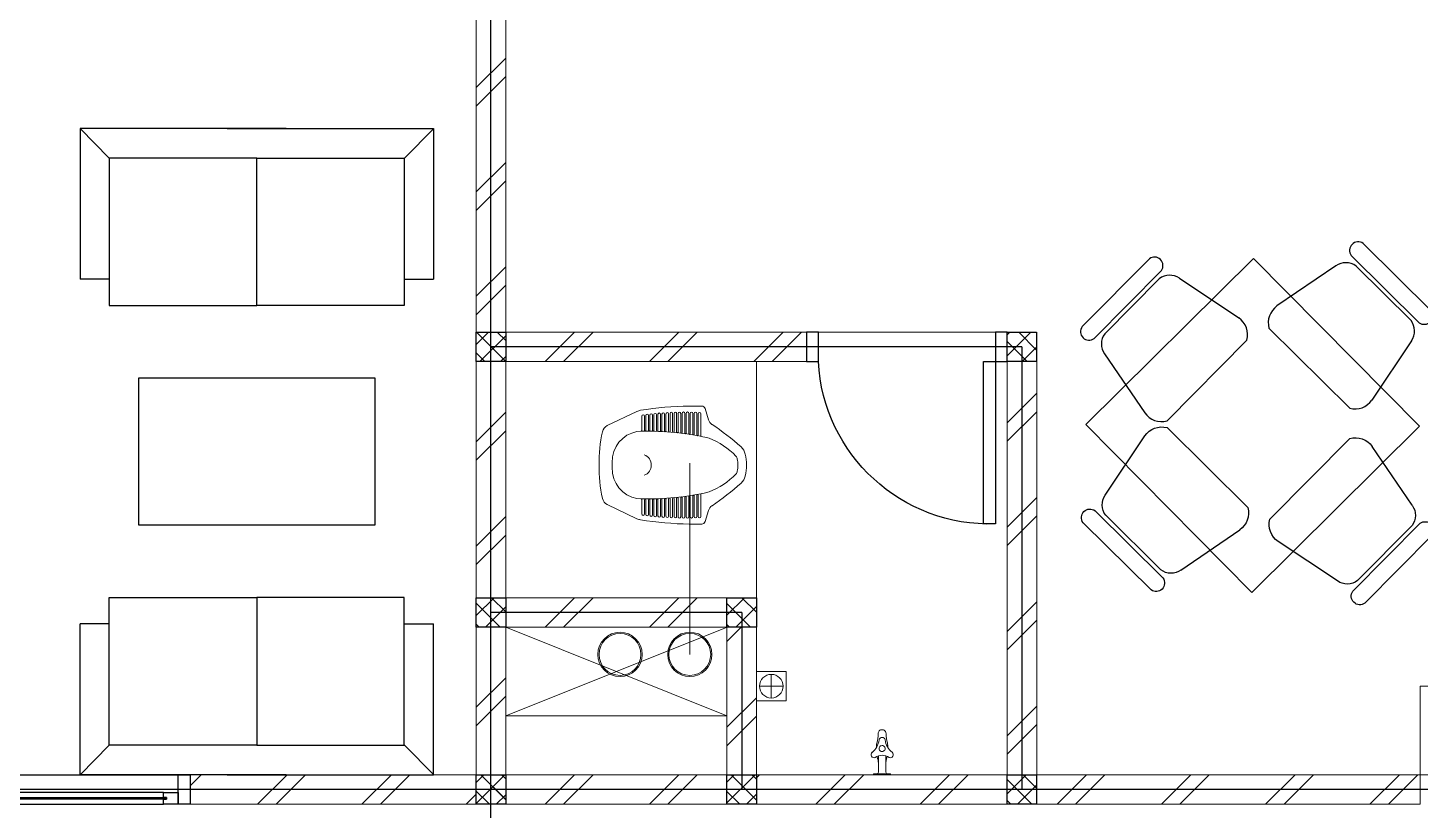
# Model space of a CAD drawing. Header units: millimetres. Extents: x -324 to 75, y -297 to 74.
# Drawn here: x -53.796 to -49.076, y 7.876 to 10.527 of the extents above; entities that cross this region are included whole.
import ezdxf

# ---------------------------------------------------------------- set-up
doc = ezdxf.new("R2010")
doc.units = ezdxf.units.MM
for name, color, linetype, lineweight in [('ars', 11, 'Continuous', 0), ('KOL', 1, 'Continuous', 30), ('KOLOM', 4, 'Continuous', 9), ('lan', 7, 'Continuous', 15), ('SANITAIR', 15, 'Continuous', 9), ('tem', 5, 'Continuous', 20), ('u', 6, 'Continuous', 20)]:
    doc.layers.add(name, color=color, linetype=linetype, lineweight=lineweight)
doc.layers.add('as', color=1, linetype='Continuous', plot=False)
doc.layers.add('FURNITURE', color=68, linetype='Continuous')
doc.layers.add('Kusen', color=30, linetype='Continuous')
doc.styles.add('ATTR', font='romans.shx', dxfattribs={"width": 0.8, "height": 0.56})

# ---------------------------------------------------------------- blocks, each defined once
blk = doc.blocks.new('tamu02')
at = {"linetype": 'Continuous'}
for points in [[(-0.5005, 1.2448), (-0.5998, 1.3453)], [(0.1005, 1.3453), (-0.5985, 1.3453), (-0.5985, 0.8339)], [(-0.0993, 1.3453), (0.5998, 1.3453), (0.5998, 0.8339)], [(0.5005, 1.2448), (0.5998, 1.3453)], [(-0.4993, 0.7444), (0, 0.7444), (0, 1.2448), (-0.4993, 1.2448), (-0.4993, 0.7444)], [(0.5005, 0.7444), (0, 0.7444), (0, 1.2448), (0.5005, 1.2448), (0.5005, 0.7444)], [(-0.4993, 0.8339), (-0.5985, 0.8339)], [(0.5005, 0.8339), (0.5998, 0.8339)], [(-0.4993, -0.2444), (0, -0.2444), (0, -0.7448), (-0.4993, -0.7448), (-0.4993, -0.2444)], [(0.5005, -0.2444), (0, -0.2444), (0, -0.7448), (0.5005, -0.7448), (0.5005, -0.2444)], [(0.1005, -0.8453), (-0.5985, -0.8453), (-0.5985, -0.3339)], [(-0.4993, -0.3339), (-0.5985, -0.3339)], [(-0.0993, -0.8453), (0.5998, -0.8453), (0.5998, -0.3339)], [(0.5005, -0.3339), (0.5998, -0.3339)], [(-0.5005, -0.7448), (-0.5998, -0.8453)], [(0.5005, -0.7448), (0.5998, -0.8453)]]:
    blk.add_lwpolyline(points, dxfattribs=at)
blk.add_lwpolyline([(0.4, 0.5), (0.4, 0), (-0.4, 0), (-0.4, 0.5), (0.4, 0.5)])
blk = doc.blocks.new('T. J2')
at = {"layer": 'Kusen'}
for p, q in [((-0.3692, 0.1), (0.2808, 0.1)), ((0.2808, 0.06), (-0.3692, 0.06)), ((-0.4192, 0), (0.3308, 0))]:
    blk.add_line(p, q, dxfattribs=at)
for points in [[(-0.4592, 0), (-0.4192, 0), (-0.4192, 0.1), (-0.4592, 0.1)], [(0.3308, 0), (0.3708, 0), (0.3708, 0.1), (0.3308, 0.1)]]:
    blk.add_lwpolyline(points, close=True, dxfattribs=at)
for points in [[(-0.3692, 0.0775), (-0.3692, 0.06), (-0.4192, 0.06), (-0.4192, 0.1), (-0.3692, 0.1), (-0.3692, 0.0825), (-0.3792, 0.0825), (-0.3792, 0.0775), (-0.3692, 0.0775)], [(0.2808, 0.0775), (0.2808, 0.06), (0.3308, 0.06), (0.3308, 0.1), (0.2808, 0.1), (0.2808, 0.0825), (0.2908, 0.0825), (0.2908, 0.0775), (0.2808, 0.0775)]]:
    blk.add_lwpolyline(points, dxfattribs=at)
at = {"layer": 'Kusen', "color": 141}
blk.add_lwpolyline([(-0.3792, 0.0775), (0.2908, 0.0775), (0.2908, 0.0825), (-0.3792, 0.0825)], close=True, dxfattribs=at)
blk = doc.blocks.new('K 10.10')
at = {"layer": 'ars'}
h = blk.add_hatch(dxfattribs=at)
h.set_pattern_fill('_USER', color=256, scale=0.05, angle=45, double=1, pattern_type=0)
h.set_pattern_definition([(45, (0, 0), (-0.035355339, 0.035355339), []), (135, (0, 0), (-0.035355339, -0.035355339), [])])
h.paths.add_polyline_path([(1560.5383, 1380.4069), (1560.6383, 1380.4069), (1560.6383, 1380.5069), (1560.5383, 1380.5069)])
at = {"layer": 'KOL'}
blk.add_lwpolyline([(1560.5383, 1380.4069), (1560.6383, 1380.4069), (1560.6383, 1380.5069), (1560.5383, 1380.5069)], close=True, dxfattribs=at)
blk = doc.blocks.new('typikal-1a')
at = {"layer": 'as'}
blk.add_line((0, 5.5), (1.9, 5.5), dxfattribs=at)
at = {"layer": 'tem'}
for points in [[(1.02, 5.45), (0.05, 5.45), (0.05, 5.55), (1.02, 5.55)], [(0.05, 2.85), (-0.05, 2.85), (-0.05, 5.45), (0.05, 5.45)]]:
    blk.add_lwpolyline(points, close=True, dxfattribs=at)
at = {"layer": 'FURNITURE'}
blk.add_blockref('tamu02', (0.7934, 4.1047), dxfattribs=at)
at = {"layer": 'KOLOM', "extrusion": (0, 0, -1), "zscale": -1}
blk.add_blockref('K 10.10', (-1560.5883, -1374.9569), dxfattribs=at)
at = {"layer": 'Kusen', "xscale": -1}
blk.add_blockref('T. J2', (1.3908, 5.45), dxfattribs=at)
blk = doc.blocks.new('KRAN ATAS')
for p, q in [((-0.0198, 0), (0, 0)), ((-0.0198, -0.0015), (-0.0198, 0)), ((0.0198, 0), (0, 0)), ((0.0198, -0.0015), (0.0198, 0)), ((-0.0193, -0.002), (0, -0.002)), ((-0.0087, -0.006), (-0.0087, -0.0441)), ((0.0193, -0.002), (0, -0.002)), ((0.0087, -0.006), (0.0087, -0.0441))]:
    blk.add_line(p, q)
for centre, radius, start, end in [((-0.0193, -0.0015), 0.0005, 180, 270), ((-0.0127, -0.006), 0.004, 0, 90), ((-0.0388, -0.0275), 0.03, 343.7486, 0), ((0.0127, -0.006), 0.004, 90, 180), ((0.0388, -0.0275), 0.03, 180, 196.2514), ((0.0193, -0.0015), 0.0005, 270, 0), ((-0.0191, -0.047), 0.00682, 147.2603, 232.4214), ((-0.0188, -0.0464), 0.00682, 67.5786, 152.7397), ((-0.0514, -0.0871), 0.0447, 7.4918, 50.9581), ((0, -0.0187), 0.0268, 232.9628, 307.0372), ((0.0743, -0.0604), 0.0878, 182.0552, 189.0251), ((0.0743, -0.0604), 0.0878, 163.7486, 168.4446), ((-0.0004, -0.0613), 0.0068, 86.5771, 273.4229), ((0.0004, -0.0613), 0.0068, 266.5771, 93.4229), ((0.0514, -0.0871), 0.0447, 129.0419, 172.5082), ((-0.0743, -0.0604), 0.0878, 11.5554, 16.2514), ((-0.0743, -0.0604), 0.0878, 350.9749, 357.9448), ((0.0188, -0.0464), 0.00682, 27.2603, 112.4214), ((0.0191, -0.047), 0.00682, 307.5786, 32.7397), ((-0.0892, -0.0965), 0.08, 0.3555, 16.2023), ((-0.0004, -0.0965), 0.0088, 176.8553, 272.6444), ((-0.0003, -0.0804), 0.00682, 187.5786, 272.7397), ((0.0003, -0.0804), 0.00682, 267.2603, 352.4214), ((0.0004, -0.0965), 0.0088, 267.3556, 3.1447), ((0.0892, -0.0965), 0.08, 163.7977, 179.6445)]:
    blk.add_arc(centre, radius, start, end)
blk = doc.blocks.new('AVOOR')
blk.add_lwpolyline([(-21.8185, -71.5914), (-21.9185, -71.5914), (-21.9185, -71.4914), (-21.8185, -71.4914)], close=True)
for points in [[(-21.8685, -71.5014), (-21.8685, -71.5814)], [(-21.9085, -71.5414), (-21.8285, -71.5414)]]:
    blk.add_lwpolyline(points)
blk.add_circle((-21.8685, -71.5414), 0.04)
blk = doc.blocks.new('CL J D')
for p, q in [((0.306, 0.1938), (0.3479, 0.1938)), ((0.0275, 0.1273), (0.1283, 0.1756)), ((0.145, 0.1598), (0.145, 0.1109)), ((0.1539, 0.1598), (0.1539, 0.1111)), ((0.1587, 0.1615), (0.1587, 0.1111)), ((0.1676, 0.1615), (0.1676, 0.1111)), ((0.1723, 0.1631), (0.1723, 0.1111)), ((0.1812, 0.1631), (0.1812, 0.1109)), ((0.186, 0.1645), (0.186, 0.1109)), ((0.1949, 0.1645), (0.1949, 0.1105)), ((0.1996, 0.1657), (0.1996, 0.1105)), ((0.2085, 0.1657), (0.2085, 0.11)), ((0.2133, 0.1667), (0.2133, 0.11)), ((0.2222, 0.1667), (0.2222, 0.1092)), ((0.2269, 0.1676), (0.2269, 0.1092)), ((0.2358, 0.1676), (0.2358, 0.1082)), ((0.2406, 0.1682), (0.2406, 0.1082)), ((0.2495, 0.1682), (0.2495, 0.107)), ((0.2542, 0.1687), (0.2542, 0.107)), ((0.2631, 0.1687), (0.2631, 0.1056)), ((0.2679, 0.169), (0.2679, 0.1056)), ((0.2768, 0.169), (0.2768, 0.104)), ((0.2815, 0.1692), (0.2815, 0.104)), ((0.2904, 0.1692), (0.2904, 0.1022)), ((0.2952, 0.1691), (0.2952, 0.1022)), ((0.3041, 0.1691), (0.3041, 0.1003)), ((0.3088, 0.1689), (0.3088, 0.1003)), ((0.3177, 0.1689), (0.3177, 0.0981)), ((0.3225, 0.1685), (0.3225, 0.0981)), ((0.3314, 0.1685), (0.3314, 0.0957)), ((0.3361, 0.1679), (0.3361, 0.0957)), ((0.345, 0.1679), (0.345, 0.093)), ((0.3709, 0.1476), (0.3594, 0.1853)), ((0.0275, -0.1398), (0.1283, -0.188)), ((0.145, -0.1722), (0.145, -0.1234)), ((0.1539, -0.1722), (0.1539, -0.1236)), ((0.1587, -0.174), (0.1587, -0.1236)), ((0.1676, -0.174), (0.1676, -0.1236)), ((0.1723, -0.1756), (0.1723, -0.1236)), ((0.1812, -0.1756), (0.1812, -0.1234)), ((0.186, -0.177), (0.186, -0.1234)), ((0.1949, -0.177), (0.1949, -0.123)), ((0.1996, -0.1782), (0.1996, -0.123)), ((0.2085, -0.1782), (0.2085, -0.1224)), ((0.2133, -0.1792), (0.2133, -0.1224)), ((0.2222, -0.1792), (0.2222, -0.1216)), ((0.2269, -0.18), (0.2269, -0.1216)), ((0.2358, -0.18), (0.2358, -0.1206)), ((0.2406, -0.1807), (0.2406, -0.1206)), ((0.2495, -0.1807), (0.2495, -0.1195)), ((0.2542, -0.1812), (0.2542, -0.1195)), ((0.2631, -0.1812), (0.2631, -0.1181)), ((0.2679, -0.1815), (0.2679, -0.1181)), ((0.2768, -0.1815), (0.2768, -0.1165)), ((0.2815, -0.1816), (0.2815, -0.1165)), ((0.2904, -0.1816), (0.2904, -0.1147)), ((0.2952, -0.1816), (0.2952, -0.1147)), ((0.3041, -0.1816), (0.3041, -0.1127)), ((0.3088, -0.1813), (0.3088, -0.1127)), ((0.3177, -0.1813), (0.3177, -0.1105)), ((0.3225, -0.1809), (0.3225, -0.1105)), ((0.3314, -0.1809), (0.3314, -0.1081)), ((0.3361, -0.1803), (0.3361, -0.1081)), ((0.345, -0.1803), (0.345, -0.1055)), ((0.3709, -0.16), (0.3594, -0.1977)), ((0.306, -0.2062), (0.3479, -0.2062))]:
    blk.add_line(p, q)
for centre, radius, start, end in [((0.3183, -0.8979), 1.0917, 90.6447, 99.3564), ((0.3479, 0.1818), 0.012, 16.9837, 90), ((0.1462, 0.1381), 0.0415, 97.4366, 115.5884), ((0.1495, 0.1598), 0.00445, 0, 180), ((0.1631, 0.1615), 0.00445, 0, 180), ((0.1768, 0.1631), 0.00445, 0, 180), ((0.1904, 0.1645), 0.00445, 0, 180), ((0.2041, 0.1657), 0.00445, 0, 180), ((0.2177, 0.1667), 0.00445, 0, 180), ((0.2314, 0.1676), 0.00445, 0, 180), ((0.245, 0.1682), 0.00445, 0, 180), ((0.2587, 0.1687), 0.00445, 0, 180), ((0.2723, 0.169), 0.00445, 0, 180), ((0.286, 0.1692), 0.00445, 0, 180), ((0.2996, 0.1691), 0.00445, 0, 180), ((0.3133, 0.1689), 0.00445, 0, 180), ((0.3269, 0.1685), 0.00445, 0, 180), ((0.3406, 0.1679), 0.00445, 0, 180), ((0.3992, 0.1563), 0.0297, 196.9837, 236.587), ((0.5098, 0), 0.5098, 167.907, 180.7001), ((0.0403, 0.1006), 0.0297, 115.5884, 167.907), ((0.1458, 0.0077), 0.1009, 89.3646, 171.9631), ((0.1427, 0.1109), 0.00237, 271.7186, 0), ((0.1639, -0.8282), 0.9369, 77.6038, 91.0419), ((0.1563, 0.1111), 0.00237, 180, 0), ((0.17, 0.1111), 0.00237, 180, 0), ((0.1836, 0.1109), 0.00237, 180, 0), ((0.1973, 0.1105), 0.00237, 180, 0), ((0.2109, 0.11), 0.00237, 180, 0), ((0.2246, 0.1092), 0.00237, 180, 0), ((0.2382, 0.1082), 0.00237, 180, 0), ((0.2519, 0.107), 0.00237, 180, 0), ((0.2655, 0.1056), 0.00237, 180, 0), ((0.2792, 0.104), 0.00237, 180, 0), ((0.2928, 0.1022), 0.00237, 180, 0), ((0.3064, 0.1003), 0.00237, 180, 0), ((0.3201, 0.0981), 0.00237, 180, 0), ((0.3337, 0.0957), 0.00237, 180, 0), ((-0.0629, -0.5443), 0.8096, 47.7542, 56.587), ((0.3474, 0.093), 0.00237, 180, 258.7357), ((0.3518, 0.0291), 0.0593, 68.9695, 77.1263), ((0.2831, -0.1497), 0.2509, 43.8785, 68.9695), ((0.4495, 0.0199), 0.0475, 13.4838, 47.7542), ((0.1995, 0.0001), 0.1551, 171.9445, 182.3259), ((0.1409, -0.0052), 0.0359, 358.3993, 69.7102), ((0.4511, 0.0118), 0.0178, 9.3054, 43.8785), ((0.3402, -0.0063), 0.1302, 0.0418, 9.3054), ((0.3402, -0.0063), 0.1598, 0.034, 13.4838), ((0.5098, -0.0125), 0.5098, 179.2999, 192.093), ((0.1995, -0.0125), 0.1551, 177.6741, 188.0555), ((0.1458, -0.0202), 0.1009, 188.0369, 270.6354), ((0.1409, -0.0072), 0.0359, 290.2898, 1.6007), ((0.2831, 0.1372), 0.2509, 291.0305, 316.1215), ((0.4511, -0.0243), 0.0178, 316.1215, 350.6946), ((0.3402, -0.0061), 0.1302, 350.6946, 359.9582), ((0.4495, -0.0323), 0.0475, 312.2458, 346.5162), ((0.3402, -0.0061), 0.1598, 346.5162, 359.966), ((-0.0629, 0.5318), 0.8096, 303.413, 312.2458), ((0.0403, -0.113), 0.0297, 192.093, 244.4116), ((0.1427, -0.1234), 0.00237, 0, 88.2814), ((0.1639, 0.8157), 0.9369, 268.9581, 282.3962), ((0.1563, -0.1236), 0.00237, 0, 180), ((0.17, -0.1236), 0.00237, 0, 180), ((0.1836, -0.1234), 0.00237, 0, 180), ((0.1973, -0.123), 0.00237, 0, 180), ((0.2109, -0.1224), 0.00237, 0, 180), ((0.2246, -0.1216), 0.00237, 0, 180), ((0.2382, -0.1206), 0.00237, 0, 180), ((0.2519, -0.1195), 0.00237, 0, 180), ((0.2655, -0.1181), 0.00237, 0, 180), ((0.2792, -0.1165), 0.00237, 0, 180), ((0.2928, -0.1147), 0.00237, 0, 180), ((0.3064, -0.1127), 0.00237, 0, 180), ((0.3201, -0.1105), 0.00237, 0, 180), ((0.3337, -0.1081), 0.00237, 0, 180), ((0.3474, -0.1055), 0.00237, 101.2643, 180), ((0.3518, -0.0415), 0.0593, 282.8737, 291.0305), ((0.1462, -0.1506), 0.0415, 244.4116, 262.5634), ((0.1495, -0.1722), 0.00445, 180, 0), ((0.1631, -0.174), 0.00445, 180, 0), ((0.1768, -0.1756), 0.00445, 180, 0), ((0.1904, -0.177), 0.00445, 180, 0), ((0.2041, -0.1782), 0.00445, 180, 0), ((0.2177, -0.1792), 0.00445, 180, 0), ((0.2314, -0.18), 0.00445, 180, 0), ((0.245, -0.1807), 0.00445, 180, 0), ((0.2587, -0.1812), 0.00445, 180, 0), ((0.2723, -0.1815), 0.00445, 180, 0), ((0.286, -0.1816), 0.00445, 180, 0), ((0.2996, -0.1816), 0.00445, 180, 0), ((0.3133, -0.1813), 0.00445, 180, 0), ((0.3269, -0.1809), 0.00445, 180, 0), ((0.3406, -0.1803), 0.00445, 180, 0), ((0.3992, -0.1687), 0.0297, 123.413, 163.0163), ((0.3183, 0.8854), 1.0917, 260.6436, 269.3553), ((0.3479, -0.1942), 0.012, 270, 343.0163)]:
    blk.add_arc(centre, radius, start, end)
blk = doc.blocks.new('P.60')
at = {"layer": 'Kusen'}
for points in [[(1472.8348, 997.5354), (1472.8748, 997.5354), (1472.8748, 997.4354), (1472.8348, 997.4354)], [(1473.4748, 997.5354), (1473.5148, 997.5354), (1473.5148, 997.4354), (1473.4748, 997.4354)], [(1472.8748, 996.8854), (1472.9148, 996.8854), (1472.9148, 997.4354), (1472.8748, 997.4354)]]:
    blk.add_lwpolyline(points, close=True, dxfattribs=at)
blk.add_arc((1472.8948, 997.4658), 0.5808, 268.0266, 356.9943, dxfattribs=at)
blk = doc.blocks.new('Manager Chair')
for p, q in [((6.793595, 0), (-6.793595, 0)), ((6.793595, -2.40006), (-6.793595, -2.40006)), ((5.764665, -3), (-5.250155, -3)), ((-7.308135, -5), (-9.242845, -14.93924)), ((7.82266, -5), (9.757352, -14.93924)), ((-7.822645, -18), (8.337156, -18))]:
    blk.add_line(p, q)
for centre, radius, start, end in [((-6.608415, -1.20003), 1.214231, 98.77222, 261.2278), ((6.608435, -1.20003), 1.214228, 278.7714, 81.22861), ((-4.915795, -5.40289), 2.426032, 97.92188, 170.4409), ((5.430285, -5.40292), 2.42607, 9.559852, 82.07782), ((-6.352795, -15.45813), 2.936262, 169.8216, 239.9611), ((6.867295, -15.45813), 2.936262, 300.0388, 10.17842)]:
    blk.add_arc(centre, radius, start, end)
at = {"style": 'ATTR', "width": 0.8, "flags": 9}
blk.add_attdef('ESTCODE', (0, 0), '', height=0.003816, dxfattribs=at)
blk = doc.blocks.new('mj makan')
blk.add_lwpolyline([(-0.0055, 1.1314), (0.5629, 0.5684), (0, 0), (-0.5684, 0.5629)], close=True)
for p, xscale, yscale, zscale, rotation in [((-0.4923, 1.0685), -0.02383953608250516, 0.02383953608250516, 0.02383953608250516, 44.72219960516194), ((0.4614, 1.0156), -0.02383953608250517, 0.02383953608250517, 0.02383953608250517, 314.7221996051619)]:
    blk.add_blockref('Manager Chair', p, dxfattribs=dict(xscale=xscale, yscale=yscale, zscale=zscale, rotation=rotation))
at = {"extrusion": (0, 0, -1)}
for p, xscale, yscale, zscale, rotation in [((-0.457, 0.1222), -0.02383953608250516, 0.02383953608250516, -0.02383953608250516, 135.277800394838), ((0.4971, 0.0786), -0.0238395360825052, 0.0238395360825052, -0.0238395360825052, 225.2778003948382)]:
    blk.add_blockref('Manager Chair', p, dxfattribs=dict(at, xscale=xscale, yscale=yscale, zscale=zscale, rotation=rotation))
blk = doc.blocks.new('A-2')
at = {"layer": 'ars'}
h = blk.add_hatch(dxfattribs=at)
h.set_pattern_fill('TEMBOK', color=256, scale=0.25)
h.set_pattern_definition([(45, (3.79994, -3.9569), (-0.1767767, 0.1767767), []), (45, (3.86244, -3.9569), (-0.1767767, 0.1767767), [])])
h.paths.add_polyline_path([(31.3172, 10.2677), (31.4172, 10.2677), (31.4172, 11.3677), (31.3172, 11.3677)])
h = blk.add_hatch(dxfattribs=at)
h.set_pattern_fill('TEMBOK', color=256, scale=0.25)
h.set_pattern_definition([(45, (4.67994, -1.0569), (-0.1767767, 0.1767767), []), (45, (4.74244, -1.0569), (-0.1767767, 0.1767767), [])])
h.paths.add_polyline_path([(32.4372, 10.1677), (31.4172, 10.1677), (31.4172, 10.2677), (32.4372, 10.2677)])
h = blk.add_hatch(dxfattribs=at)
h.set_pattern_fill('TEMBOK', color=256, scale=0.25)
h.set_pattern_definition([(45, (3.79994, -5.1569), (-0.1767767, 0.1767767), []), (45, (3.86244, -5.1569), (-0.1767767, 0.1767767), [])])
h.paths.add_polyline_path([(31.3172, 9.3677), (31.4172, 9.3677), (31.4172, 10.1677), (31.3172, 10.1677)])
h = blk.add_hatch(dxfattribs=at)
h.set_pattern_fill('TEMBOK', color=256, scale=0.25)
h.set_pattern_definition([(45, (1.99994, -5.1569), (-0.1767767, 0.1767767), []), (45, (2.06244, -5.1569), (-0.1767767, 0.1767767), [])])
h.paths.add_polyline_path([(33.1172, 8.7677), (33.2172, 8.7677), (33.2172, 10.1677), (33.1172, 10.1677)])
h = blk.add_hatch(dxfattribs=at)
h.set_pattern_fill('TEMBOK', color=256, scale=0.25)
h.set_pattern_definition([(45, (4.67994, -1.9569), (-0.1767767, 0.1767767), []), (45, (4.74244, -1.9569), (-0.1767767, 0.1767767), [])])
h.paths.add_polyline_path([(32.1672, 9.2677), (31.4172, 9.2677), (31.4172, 9.3677), (32.1672, 9.3677)])
h = blk.add_hatch(dxfattribs=at)
h.set_pattern_fill('TEMBOK', color=256, scale=0.25)
h.set_pattern_definition([(45, (3.79994, -6.0569), (-0.1767767, 0.1767767), []), (45, (3.86244, -6.0569), (-0.1767767, 0.1767767), [])])
h.paths.add_polyline_path([(31.3172, 8.7677), (31.4172, 8.7677), (31.4172, 9.2677), (31.3172, 9.2677)])
h = blk.add_hatch(dxfattribs=at)
h.set_pattern_fill('TEMBOK', color=256, scale=0.25)
h.set_pattern_definition([(45, (2.94994, -6.0569), (-0.1767767, 0.1767767), []), (45, (3.01244, -6.0569), (-0.1767767, 0.1767767), [])])
h.paths.add_polyline_path([(32.1672, 8.7677), (32.2672, 8.7677), (32.2672, 9.2677), (32.1672, 9.2677)])
h = blk.add_hatch(dxfattribs=at)
h.set_pattern_fill('TEMBOK', color=256, scale=0.25)
h.set_pattern_definition([(45, (42.94994, -2.5569), (-0.1767767, 0.1767767), []), (45, (43.01244, -2.5569), (-0.1767767, 0.1767767), [])])
h.paths.add_polyline_path([(31.3172, 8.6677), (30.3472, 8.6677), (30.3472, 8.7677), (31.3172, 8.7677)])
h = blk.add_hatch(dxfattribs=at)
h.set_pattern_fill('TEMBOK', color=256, scale=0.25)
h.set_pattern_definition([(45, (4.67994, -2.5569), (-0.1767767, 0.1767767), []), (45, (4.74244, -2.5569), (-0.1767767, 0.1767767), [])])
h.paths.add_polyline_path([(32.1672, 8.6677), (31.4172, 8.6677), (31.4172, 8.7677), (32.1672, 8.7677)])
h = blk.add_hatch(dxfattribs=at)
h.set_pattern_fill('TEMBOK', color=256, scale=0.25)
h.set_pattern_definition([(45, (3.82994, -2.5569), (-0.1767767, 0.1767767), []), (45, (3.89244, -2.5569), (-0.1767767, 0.1767767), [])])
h.paths.add_polyline_path([(33.1172, 8.6677), (32.2672, 8.6677), (32.2672, 8.7677), (33.1172, 8.7677)])
h = blk.add_hatch(dxfattribs=at)
h.set_pattern_fill('TEMBOK', color=256, scale=0.25)
h.set_pattern_definition([(45, (2.87994, -2.5569), (-0.1767767, 0.1767767), []), (45, (2.94244, -2.5569), (-0.1767767, 0.1767767), [])])
h.paths.add_polyline_path([(34.5172, 8.6677), (33.2172, 8.6677), (33.2172, 8.7677), (34.5172, 8.7677)])
for centre, radius in [((31.8046, 9.1756), 0.075), ((31.8046, 9.1756), 0.071), ((32.0412, 9.1756), 0.075), ((32.0412, 9.1756), 0.071)]:
    blk.add_circle(centre, radius, dxfattribs=at)
at = {"layer": 'as'}
for p, q in [((31.3672, 1.1177), (31.3672, 14.2177)), ((33.1672, 10.2177), (31.3672, 10.2177)), ((33.1672, 10.2177), (33.1672, 8.7177)), ((32.2172, 9.3177), (31.3672, 9.3177)), ((32.2172, 9.3177), (32.2172, 8.7177)), ((34.5672, 8.7177), (31.3672, 8.7177))]:
    blk.add_line(p, q, dxfattribs=at)
at = {"layer": 'lan'}
for p, q in [((32.4772, 10.2677), (33.0772, 10.2677)), ((32.2672, 9.3677), (32.2672, 10.1677))]:
    blk.add_line(p, q, dxfattribs=at)
at = {"layer": 'tem'}
for points in [[(32.4372, 10.2677), (31.4172, 10.2677), (31.4172, 10.1677), (32.4372, 10.1677)], [(33.1172, 8.7677), (33.2172, 8.7677), (33.2172, 10.1677), (33.1172, 10.1677)], [(32.1672, 9.3677), (31.4172, 9.3677), (31.4172, 9.2677), (32.1672, 9.2677)], [(32.1672, 8.7677), (32.2672, 8.7677), (32.2672, 9.2677), (32.1672, 9.2677)], [(34.6172, 8.7677), (34.5172, 8.7677), (34.5172, 9.0677), (34.6172, 9.0677)], [(31.4172, 8.6677), (32.1672, 8.6677), (32.1672, 8.7677), (31.4172, 8.7677)], [(33.1172, 8.6677), (32.2672, 8.6677), (32.2672, 8.7677), (33.1172, 8.7677)], [(34.5172, 8.6677), (33.2172, 8.6677), (33.2172, 8.7677), (34.5172, 8.7677)]]:
    blk.add_lwpolyline(points, close=True, dxfattribs=at)
at = {"layer": 'FURNITURE', "xscale": -1}
blk.add_blockref('mj makan', (33.9467, 9.3858), dxfattribs=at)
at = {"layer": 'KOLOM', "extrusion": (0, 0, -1), "zscale": -1, "rotation": 180}
for p in [(1529.2212, 1390.6746), (1527.4212, 1390.6746), (1529.2212, 1389.7746), (1528.3712, 1389.7746), (1529.2212, 1389.1746), (1528.3712, 1389.1746), (1527.4212, 1389.1746)]:
    blk.add_blockref('K 10.10', p, dxfattribs=at)
at = {"layer": 'Kusen', "xscale": -1}
blk.add_blockref('P.60', (1505.9519, -987.2676), dxfattribs=at)
at = {"layer": 'lan', "rotation": 180}
blk.add_blockref('typikal-1a', (31.3672, 14.2177), dxfattribs=at)
at = {"layer": 'SANITAIR', "extrusion": (0, 0, -1), "zscale": -1, "rotation": 180}
blk.add_blockref('CL J D', (-31.7336, 9.811), dxfattribs=at)
at = {"layer": 'SANITAIR', "rotation": 180}
blk.add_blockref('AVOOR', (10.449, -62.4736), dxfattribs=at)
at = {"layer": 'SANITAIR', "extrusion": (0, 0, -1), "xscale": -1.450644103627577, "yscale": 1.450644103627577, "zscale": -1.450644103627577, "rotation": 179.9613440846885}
blk.add_blockref('KRAN ATAS', (-32.6932, 8.7677), dxfattribs=at)

msp = doc.modelspace()

# ---------------------------------------------------------------- linework, layer by layer
at = {"layer": 'u'}
for points in [[(-51.5521, 8.4036), (-51.5521, 9.0521)], [(-52.1761, 8.4958), (-51.4261, 8.1958)], [(-52.1761, 8.1958), (-51.4258, 8.4953)], [(-52.1761, 8.1958), (-51.4261, 8.1958)]]:
    msp.add_lwpolyline(points, dxfattribs=at)

# ---------------------------------------------------------------- block references
msp.add_blockref('A-2', (-83.5933, -0.772))

doc.saveas('drawing.dxf')
